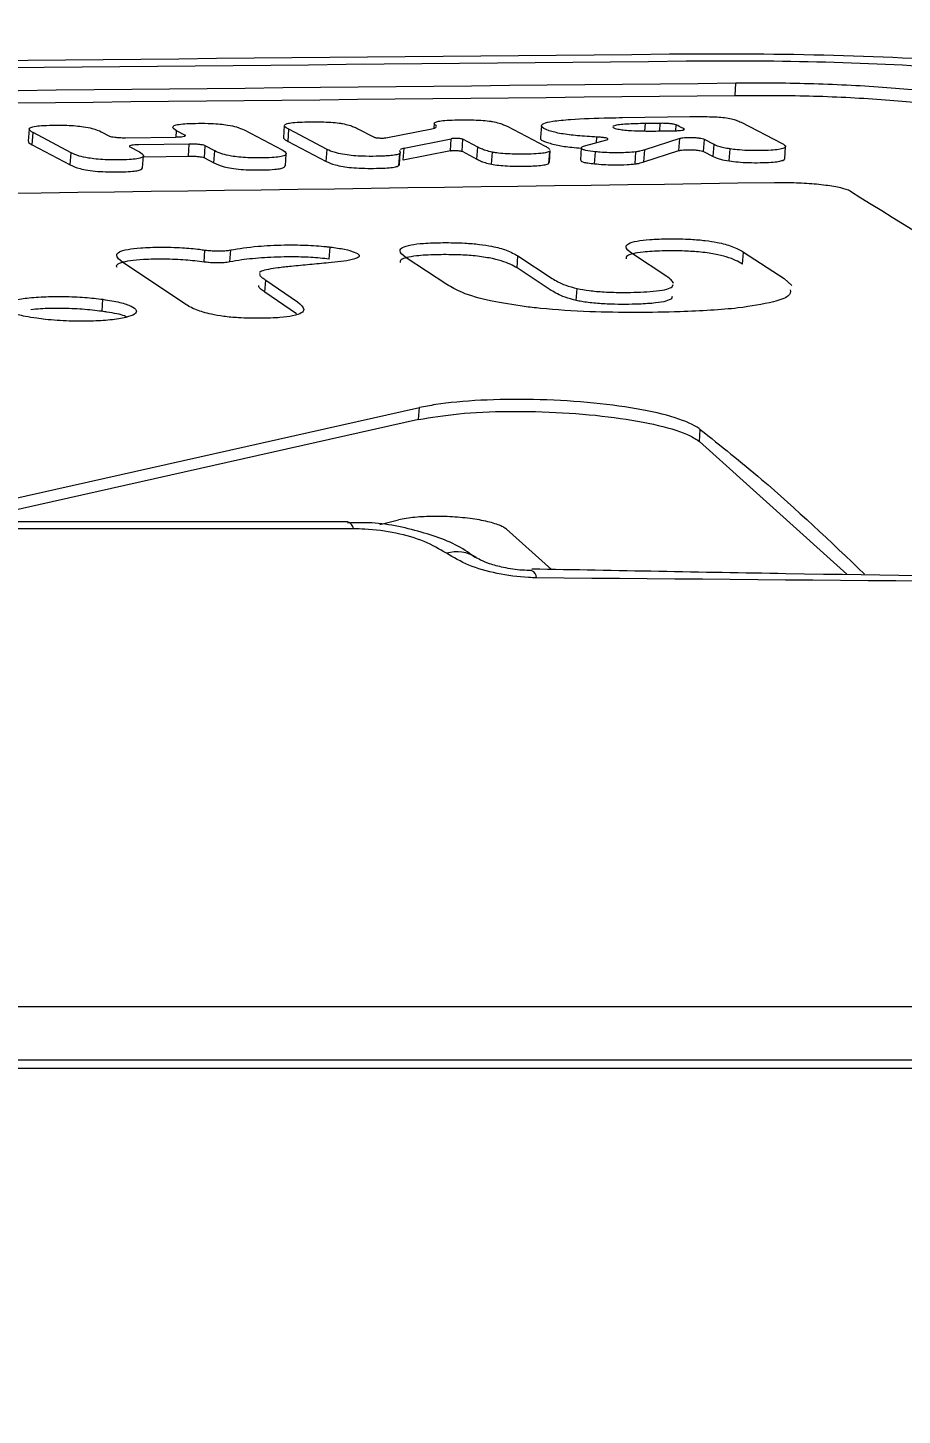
# Model space of a CAD drawing. Header units: millimetres. Extents: x -8327 to 9087, y -6583 to 5996.
# Drawn here: x 6019.63 to 6033.76, y 585.55 to 607.98 of the extents above; entities that cross this region are included whole.
import ezdxf

# ---------------------------------------------------------------- set-up
doc = ezdxf.new("R2010")
doc.units = ezdxf.units.MM
doc.layers.add('DIKOM_ОБЪЕКТ', color=7, linetype='Continuous')
doc.layers.add('DIKOM_РАЗМЕР_ОБЪЕКТА', color=7, linetype='Continuous')
doc.styles.add('style1', font='arial.ttf', dxfattribs={"width": 0.8})
doc.dimstyles.new('1-50', dxfattribs={"dimtxt": 300, "dimasz": 200, "dimexe": 100, "dimexo": 0, "dimgap": 100, "dimtad": 1, "dimtxsty": 'style1', "dimcen": 200, "dimclrd": 7, "dimclre": 7, "dimclrt": 7, "dimadec": 1, "dimazin": 2, "dimtfac": 1, "dimtmove": 0, "dimatfit": 2, "dimfxl": 0, "dimlwd": 25, "dimlwe": 18, "dimarcsym": 0})

# ---------------------------------------------------------------- blocks, each defined once
blk = doc.blocks.new('*D9')
at = {"layer": 'Defpoints', "color": 0, "transparency": 16777216}
for p in [(7087.366, 843.902), (-4957.594, 227.929), (7087.366, -4838.641)]:
    blk.add_point(p, dxfattribs=at)
at = {"layer": 'DIKOM_РАЗМЕР_ОБЪЕКТА', "color": 7, "lineweight": 18, "transparency": 16777216}
for p, q in [((7087.366, 843.902), (7087.366, -4938.641)), ((-4957.594, 227.929), (-4957.594, -4938.641))]:
    blk.add_line(p, q, dxfattribs=at)
at = {"layer": 'DIKOM_РАЗМЕР_ОБЪЕКТА', "color": 7, "lineweight": 25, "transparency": 16777216}
blk.add_line((-4757.594, -4838.641), (6887.366, -4838.641), dxfattribs=at)
at = {"layer": 'DIKOM_РАЗМЕР_ОБЪЕКТА', "color": 7, "transparency": 16777216}
for points in [[(-4757.594, -4805.308), (-4757.594, -4871.975), (-4957.594, -4838.641)], [(6887.366, -4805.308), (6887.366, -4871.975), (7087.366, -4838.641)]]:
    blk.add_solid(points, dxfattribs=at)
at = {"layer": 'DIKOM_РАЗМЕР_ОБЪЕКТА', "color": 7, "transparency": 16777216, "insert": (4098.945, -4585.469), "char_height": 300, "attachment_point": 5, "style": 'style1'}
blk.add_mtext('12040', dxfattribs=at)

msp = doc.modelspace()

# ---------------------------------------------------------------- linework, layer by layer
at = {"layer": 'DIKOM_ОБЪЕКТ', "color": 7, "linetype": 'Continuous', "lineweight": 15}
for p, q in [((6031.061, 606.888), (6031.074, 607.084)), ((6019.654, 606.344), (6019.64, 606.149)), ((6023.777, 606.403), (6023.763, 606.209)), ((6024.953, 606.355), (6025.229, 606.212)), ((6025.42, 606.203), (6026.162, 606.35)), ((6026.201, 606.436), (6026.195, 606.36)), ((6026.236, 606.394), (6026.23, 606.399)), ((6027.377, 606.388), (6027.994, 606.066)), ((6027.931, 606.399), (6027.916, 606.205)), ((6029.242, 606.53), (6030.331, 606.545)), ((6029.605, 606.312), (6029.614, 606.433)), ((6029.853, 606.436), (6029.614, 606.433)), ((6029.845, 606.315), (6029.853, 606.436)), ((6030.105, 606.317), (6030.112, 606.411)), ((6030.234, 606.333), (6030.235, 606.348)), ((6031.158, 606.455), (6031.824, 606.11)), ((6019.703, 606.091), (6019.717, 606.286)), ((6020.333, 605.959), (6019.717, 606.286)), ((6020.819, 606.3), (6020.952, 606.231)), ((6021.211, 606.204), (6022.024, 606.215)), ((6022.03, 606.215), (6022.037, 606.316)), ((6022.171, 606.247), (6022.037, 606.316)), ((6022.169, 606.231), (6022.171, 606.247)), ((6023.126, 606.33), (6023.743, 606.006)), ((6023.837, 606.145), (6023.851, 606.34)), ((6023.837, 606.145), (6024.453, 605.821)), ((6024.467, 606.016), (6023.851, 606.34)), ((6025.713, 606.034), (6026.476, 606.188)), ((6026.462, 605.993), (6026.476, 606.188)), ((6026.649, 605.984), (6026.663, 606.179)), ((6026.904, 606.051), (6026.663, 606.179)), ((6028.651, 606.079), (6028.99, 606.17)), ((6028.823, 606.125), (6028.829, 606.215)), ((6030.166, 606.189), (6029.602, 606.007)), ((6029.848, 606.313), (6030.088, 606.316)), ((6030.153, 605.995), (6030.166, 606.189)), ((6030.55, 605.982), (6030.565, 606.177)), ((6030.722, 606.094), (6030.565, 606.177)), ((6019.703, 606.091), (6020.319, 605.765)), ((6020.319, 605.765), (6020.333, 605.959)), ((6021.28, 606.058), (6021.435, 605.975)), ((6022.24, 606.101), (6021.427, 606.09)), ((6021.486, 605.717), (6021.5, 605.912)), ((6021.499, 605.897), (6022.226, 605.907)), ((6022.226, 605.907), (6022.24, 606.101)), ((6022.485, 605.88), (6022.498, 606.074)), ((6022.653, 605.991), (6022.498, 606.074)), ((6022.64, 605.797), (6022.653, 605.991)), ((6023.794, 605.749), (6023.808, 605.944)), ((6024.453, 605.821), (6024.467, 606.016)), ((6025.629, 605.753), (6025.644, 605.948)), ((6025.637, 605.767), (6025.651, 605.962)), ((6025.642, 605.997), (6025.639, 605.986)), ((6025.651, 605.962), (6025.644, 605.948)), ((6025.713, 606.034), (6025.647, 606.012)), ((6025.699, 605.839), (6025.713, 606.034)), ((6026.462, 605.993), (6025.699, 605.839)), ((6026.649, 605.984), (6026.89, 605.856)), ((6026.89, 605.856), (6026.904, 606.051)), ((6027.126, 605.775), (6027.14, 605.969)), ((6028.051, 605.788), (6028.066, 605.983)), ((6028.06, 605.802), (6028.074, 605.996)), ((6028.067, 605.997), (6028.066, 605.983)), ((6028.576, 606.038), (6028.562, 605.844)), ((6028.79, 605.782), (6028.804, 605.977)), ((6029.445, 605.78), (6029.459, 605.974)), ((6029.589, 605.812), (6029.602, 606.007)), ((6029.589, 605.812), (6030.153, 605.995)), ((6030.55, 605.982), (6030.708, 605.899)), ((6030.708, 605.899), (6030.722, 606.094)), ((6030.968, 605.828), (6030.982, 606.023)), ((6031.863, 605.865), (6031.877, 606.06)), ((6022.485, 605.88), (6022.64, 605.797)), ((6028.051, 605.788), (6028.053, 605.802)), ((6022.481, 604.194), (6022.495, 604.388)), ((6022.897, 604.195), (6022.911, 604.389)), ((6024.503, 604.243), (6024.517, 604.437)), ((6029.956, 603.962), (6029.402, 604.325)), ((6031.182, 604.162), (6031.196, 604.356)), ((6031.196, 604.356), (6031.852, 603.927)), ((6022.162, 603.521), (6021.17, 604.188)), ((6026.404, 603.829), (6025.748, 604.262)), ((6027.538, 604.099), (6027.552, 604.293)), ((6027.552, 604.293), (6028.106, 603.929)), ((6023.464, 603.705), (6023.478, 603.899)), ((6023.478, 603.899), (6023.99, 603.551)), ((6028.092, 603.735), (6027.538, 604.099)), ((6031.852, 603.927), (6031.976, 603.812)), ((6023.976, 603.357), (6023.464, 603.705)), ((6028.495, 603.573), (6028.509, 603.766)), ((6030.046, 603.794), (6030.061, 603.832)), ((6020.832, 603.397), (6020.846, 603.591)), ((6030.046, 603.639), (6030.032, 603.6)), ((6025.946, 601.647), (6019.33, 600.163)), ((6019.344, 600.356), (6025.96, 601.841)), ((6025.946, 601.647), (6025.96, 601.841)), ((6030.485, 601.294), (6030.498, 601.487)), ((6032.868, 599.15), (6030.485, 601.294)), ((6024.794, 599.994), (5959.603, 599.994)), ((6024.893, 599.88), (5959.752, 599.88)), ((6024.8, 599.994), (6024.794, 599.994)), ((6025.318, 599.952), (6025.621, 600.025)), ((6027.366, 599.875), (6028.097, 599.224)), ((6027.776, 599.204), (6027.771, 599.205)), ((5852.742, 592.159), (6131.05, 592.159)), ((6131.049, 591.292), (5853.378, 591.292)), ((6131.049, 591.157), (5853.636, 591.157))]:
    msp.add_line(p, q, dxfattribs=at)
for centre, radius, start, end in [((6024.749, 599.858), 0.146, 8.7577, 69.3465), ((6026.568, 598.955), 0.556, 55.7821, 107.7), ((6027.72, 599.081), 0.135, 2.9871, 65.6341)]:
    msp.add_arc(centre, radius, start, end, dxfattribs=at)
for points, knots in [([(6030.002, 607.552), (6003.971, 607.303), (5951.906, 606.806), (5899.913, 607.312), (5873.914, 607.565)], [0, 0, 0, 0, 0.4999606, 1, 1, 1, 1]), ([(6039.369, 606.736), (6039.334, 606.752), (6039.058, 606.879), (6038.164, 607.101), (6036.231, 607.347), (6033.815, 607.506), (6031.639, 607.563), (6030.402, 607.555), (6030.002, 607.552)], [0, 0, 0, 0, 0.031762, 0.248394, 0.465841, 0.682601, 0.897206, 1, 1, 1, 1]), ([(6030.27, 607.439), (6004.239, 607.184), (5952.173, 606.675), (5900.181, 607.193), (5874.183, 607.452)], [0, 0, 0, 0, 0.499958, 1, 1, 1, 1]), ([(6038.405, 606.721), (6038.396, 606.726), (6038.186, 606.826), (6037.5, 607.015), (6035.874, 607.237), (6033.809, 607.387), (6031.847, 607.448), (6030.694, 607.441), (6030.27, 607.439)], [0, 0, 0, 0, 0.0095137, 0.2260616, 0.4435235, 0.6603397, 0.8752241, 1, 1, 1, 1]), ([(6031.074, 607.084), (6005.043, 606.812), (5952.974, 606.267), (5900.985, 606.821), (5874.987, 607.097)], [0, 0, 0, 0, 0.499953, 1, 1, 1, 1]), ([(6035.511, 606.678), (6035.47, 606.695), (6035.307, 606.765), (6034.791, 606.88), (6033.825, 606.996), (6032.654, 607.07), (6031.7, 607.09), (6031.191, 607.085), (6031.074, 607.084)], [0, 0, 0, 0, 0.07213, 0.28912, 0.506408, 0.722568, 0.936698, 1, 1, 1, 1]), ([(5874.973, 606.902), (5900.966, 606.626), (5952.956, 606.073), (6005.024, 606.617), (6031.061, 606.888)], [0, 0, 0, 0, 0.499954, 1, 1, 1, 1]), ([(6031.061, 606.888), (6031.459, 606.889), (6032.256, 606.89), (6033.455, 606.829), (6034.482, 606.728), (6035.18, 606.605), (6035.405, 606.518), (6035.497, 606.483)], [0, 0, 0, 0, 0.212219, 0.424504, 0.637905, 0.853392, 1, 1, 1, 1]), ([(6019.717, 606.286), (6019.685, 606.306), (6019.638, 606.334), (6019.669, 606.37), (6019.749, 606.391), (6019.897, 606.404), (6020.074, 606.408), (6020.254, 606.407), (6020.411, 606.397), (6020.557, 606.38), (6020.714, 606.348), (6020.778, 606.319), (6020.819, 606.3)], [0, 0, 0, 0, 0.184312, 0.268002, 0.352597, 0.425331, 0.516667, 0.594601, 0.659245, 0.723627, 0.825073, 1, 1, 1, 1]), ([(6022.037, 606.316), (6022.005, 606.336), (6021.958, 606.364), (6021.988, 606.4), (6022.065, 606.42), (6022.208, 606.433), (6022.389, 606.438), (6022.58, 606.436), (6022.743, 606.425), (6022.89, 606.405), (6023.031, 606.374), (6023.091, 606.346), (6023.126, 606.33)], [0, 0, 0, 0, 0.189437, 0.270881, 0.353175, 0.425052, 0.512144, 0.603906, 0.669476, 0.734747, 0.84589, 1, 1, 1, 1]), ([(6023.851, 606.34), (6023.835, 606.349), (6023.804, 606.366), (6023.775, 606.387), (6023.781, 606.399), (6023.783, 606.403)], [0, 0, 0, 0, 0.412504, 0.828153, 1, 1, 1, 1]), ([(6023.788, 606.419), (6023.803, 606.425), (6023.832, 606.438), (6023.947, 606.452), (6024.133, 606.461), (6024.338, 606.462), (6024.531, 606.454), (6024.646, 606.444), (6024.699, 606.435), (6024.717, 606.432)], [0, 0, 0, 0, 0.134914, 0.270353, 0.434467, 0.671736, 0.80185, 0.932673, 1, 1, 1, 1]), ([(6024.717, 606.432), (6024.755, 606.424), (6024.829, 606.408), (6024.898, 606.381), (6024.934, 606.364), (6024.953, 606.355)], [0, 0, 0, 0, 0.341146, 0.669208, 1, 1, 1, 1]), ([(6026.162, 606.35), (6026.19, 606.356), (6026.235, 606.367), (6026.233, 606.38), (6026.233, 606.385)], [0, 0, 0, 0, 0.620878, 1, 1, 1, 1]), ([(6026.23, 606.399), (6026.223, 606.405), (6026.209, 606.416), (6026.196, 606.434), (6026.206, 606.445), (6026.212, 606.451)], [0, 0, 0, 0, 0.309524, 0.651446, 1, 1, 1, 1]), ([(6026.212, 606.451), (6026.227, 606.458), (6026.257, 606.47), (6026.372, 606.485), (6026.557, 606.494), (6026.762, 606.495), (6026.955, 606.487), (6027.07, 606.476), (6027.123, 606.468), (6027.141, 606.465)], [0, 0, 0, 0, 0.135069, 0.270524, 0.434302, 0.671993, 0.802112, 0.932968, 1, 1, 1, 1]), ([(6027.141, 606.465), (6027.179, 606.457), (6027.253, 606.441), (6027.322, 606.414), (6027.359, 606.397), (6027.377, 606.388)], [0, 0, 0, 0, 0.341221, 0.669197, 1, 1, 1, 1]), ([(6028.829, 606.215), (6028.722, 606.221), (6028.507, 606.233), (6028.23, 606.269), (6028.016, 606.323), (6027.91, 606.381), (6027.949, 606.435), (6028.112, 606.474), (6028.468, 606.509), (6028.877, 606.524), (6029.17, 606.528), (6029.242, 606.53)], [0, 0, 0, 0, 0.092072, 0.18462, 0.289167, 0.444432, 0.536818, 0.629578, 0.742198, 0.936048, 1, 1, 1, 1]), ([(6029.614, 606.433), (6029.508, 606.431), (6029.356, 606.428), (6029.187, 606.415), (6029.104, 606.4), (6029.078, 606.381), (6029.105, 606.36), (6029.172, 606.341), (6029.276, 606.326), (6029.412, 606.316), (6029.61, 606.311), (6029.761, 606.312), (6029.848, 606.313)], [0, 0, 0, 0, 0.1848132, 0.2678113, 0.351691, 0.4238875, 0.512721, 0.6061602, 0.6723828, 0.7383137, 0.8493712, 1, 1, 1, 1]), ([(6030.112, 606.411), (6030.11, 606.412), (6030.101, 606.416), (6030.071, 606.423), (6030.015, 606.43), (6029.947, 606.435), (6029.891, 606.437), (6029.86, 606.436), (6029.853, 606.436)], [0, 0, 0, 0, 0.068383, 0.284874, 0.50189, 0.718485, 0.932109, 1, 1, 1, 1]), ([(6030.088, 606.316), (6030.11, 606.317), (6030.154, 606.318), (6030.205, 606.324), (6030.237, 606.332), (6030.246, 606.34), (6030.238, 606.346), (6030.235, 606.348)], [0, 0, 0, 0, 0.212052, 0.424279, 0.637411, 0.851813, 1, 1, 1, 1]), ([(6030.235, 606.348), (6030.224, 606.354), (6030.183, 606.375), (6030.142, 606.395), (6030.112, 606.411)], [0, 0, 0, 0, 0.2679788, 1, 1, 1, 1]), ([(6030.331, 606.545), (6030.437, 606.546), (6030.583, 606.547), (6030.778, 606.54), (6030.853, 606.533), (6030.892, 606.529)], [0, 0, 0, 0, 0.556421, 0.769793, 1, 1, 1, 1]), ([(6030.892, 606.529), (6030.932, 606.522), (6031.012, 606.51), (6031.094, 606.484), (6031.134, 606.466), (6031.158, 606.455)], [0, 0, 0, 0, 0.293566, 0.581978, 1, 1, 1, 1]), ([(6019.647, 606.149), (6019.644, 606.146), (6019.628, 606.127), (6019.669, 606.108), (6019.703, 606.091)], [0, 0, 0, 0, 0.146078, 1, 1, 1, 1]), ([(6020.952, 606.231), (6020.953, 606.231), (6020.959, 606.227), (6020.983, 606.22), (6021.035, 606.212), (6021.101, 606.206), (6021.162, 606.204), (6021.198, 606.204), (6021.211, 606.204)], [0, 0, 0, 0, 0.018048, 0.2348091, 0.4519165, 0.6693253, 0.8840583, 1, 1, 1, 1]), ([(6022.024, 606.215), (6022.046, 606.216), (6022.09, 606.217), (6022.141, 606.223), (6022.173, 606.231), (6022.182, 606.239), (6022.174, 606.245), (6022.171, 606.247)], [0, 0, 0, 0, 0.212133, 0.424373, 0.637697, 0.852159, 1, 1, 1, 1]), ([(6023.768, 606.208), (6023.767, 606.205), (6023.76, 606.193), (6023.79, 606.172), (6023.821, 606.154), (6023.837, 606.145)], [0, 0, 0, 0, 0.16149, 0.578203, 1, 1, 1, 1]), ([(6025.229, 606.212), (6025.23, 606.211), (6025.235, 606.209), (6025.249, 606.206), (6025.276, 606.202), (6025.31, 606.199), (6025.346, 606.198), (6025.38, 606.199), (6025.405, 606.201), (6025.416, 606.202), (6025.42, 606.203)], [0, 0, 0, 0, 0.037996, 0.185547, 0.331404, 0.47854, 0.623663, 0.769643, 0.912592, 1, 1, 1, 1]), ([(6026.663, 606.179), (6026.662, 606.179), (6026.658, 606.181), (6026.644, 606.185), (6026.616, 606.189), (6026.582, 606.191), (6026.546, 606.192), (6026.512, 606.192), (6026.489, 606.19), (6026.479, 606.188), (6026.476, 606.188)], [0, 0, 0, 0, 0.041999, 0.193277, 0.345718, 0.49666, 0.645873, 0.794391, 0.941888, 1, 1, 1, 1]), ([(6027.922, 606.204), (6027.92, 606.202), (6027.896, 606.18), (6027.994, 606.136), (6028.163, 606.085), (6028.376, 606.051), (6028.524, 606.04), (6028.576, 606.036)], [0, 0, 0, 0, 0.03197, 0.372079, 0.659693, 0.880541, 1, 1, 1, 1]), ([(6029.009, 606.185), (6029.004, 606.189), (6028.993, 606.195), (6028.949, 606.205), (6028.893, 606.211), (6028.849, 606.214), (6028.829, 606.215)], [0, 0, 0, 0, 0.258377, 0.518409, 0.777871, 1, 1, 1, 1]), ([(6028.99, 606.17), (6028.996, 606.172), (6029.008, 606.175), (6029.007, 606.18), (6029.007, 606.182)], [0, 0, 0, 0, 0.521857, 1, 1, 1, 1]), ([(6030.565, 606.177), (6030.56, 606.179), (6030.547, 606.184), (6030.509, 606.192), (6030.449, 606.199), (6030.379, 606.203), (6030.307, 606.204), (6030.242, 606.201), (6030.193, 606.196), (6030.175, 606.192), (6030.166, 606.189)], [0, 0, 0, 0, 0.0819464, 0.2188674, 0.3556464, 0.492381, 0.6270208, 0.7611632, 0.8955939, 1, 1, 1, 1]), ([(6021.435, 605.975), (6021.468, 605.953), (6021.516, 605.923), (6021.485, 605.884), (6021.408, 605.862), (6021.267, 605.848), (6021.087, 605.844), (6020.899, 605.846), (6020.731, 605.858), (6020.58, 605.878), (6020.432, 605.912), (6020.37, 605.942), (6020.333, 605.959)], [0, 0, 0, 0, 0.192647, 0.272699, 0.353567, 0.42464, 0.509622, 0.599035, 0.665864, 0.732708, 0.840132, 1, 1, 1, 1]), ([(6021.427, 606.09), (6021.405, 606.09), (6021.361, 606.088), (6021.309, 606.083), (6021.278, 606.075), (6021.269, 606.066), (6021.277, 606.06), (6021.28, 606.058)], [0, 0, 0, 0, 0.212082, 0.425314, 0.637978, 0.852478, 1, 1, 1, 1]), ([(6022.226, 605.907), (6022.232, 605.907), (6022.261, 605.907), (6022.316, 605.906), (6022.384, 605.901), (6022.44, 605.893), (6022.472, 605.886), (6022.482, 605.881), (6022.485, 605.88)], [0, 0, 0, 0, 0.060623, 0.272849, 0.4853, 0.700081, 0.915514, 1, 1, 1, 1]), ([(6022.498, 606.074), (6022.496, 606.075), (6022.487, 606.08), (6022.458, 606.087), (6022.401, 606.095), (6022.333, 606.1), (6022.277, 606.102), (6022.247, 606.101), (6022.24, 606.101)], [0, 0, 0, 0, 0.068897, 0.285255, 0.502494, 0.717989, 0.933384, 1, 1, 1, 1]), ([(6023.743, 606.006), (6023.776, 605.985), (6023.823, 605.955), (6023.793, 605.917), (6023.716, 605.894), (6023.573, 605.88), (6023.392, 605.875), (6023.203, 605.878), (6023.04, 605.89), (6022.893, 605.91), (6022.751, 605.945), (6022.689, 605.974), (6022.653, 605.991)], [0, 0, 0, 0, 0.1909358, 0.2720989, 0.3541302, 0.4258038, 0.5120879, 0.602457, 0.6676397, 0.732479, 0.8436129, 1, 1, 1, 1]), ([(6025.644, 605.948), (6025.63, 605.941), (6025.603, 605.928), (6025.516, 605.915), (6025.418, 605.908), (6025.284, 605.903), (6025.115, 605.901), (6024.93, 605.909), (6024.773, 605.926), (6024.608, 605.957), (6024.52, 605.989), (6024.476, 606.011), (6024.467, 606.016)], [0, 0, 0, 0, 0.087275, 0.174907, 0.225847, 0.292309, 0.426359, 0.517514, 0.608889, 0.728936, 0.945468, 1, 1, 1, 1]), ([(6025.639, 605.986), (6025.642, 605.982), (6025.649, 605.975), (6025.651, 605.967), (6025.651, 605.963)], [0, 0, 0, 0, 0.499907, 1, 1, 1, 1]), ([(6026.462, 605.993), (6026.468, 605.994), (6026.481, 605.996), (6026.51, 605.997), (6026.545, 605.997), (6026.581, 605.996), (6026.612, 605.993), (6026.637, 605.989), (6026.645, 605.986), (6026.649, 605.984)], [0, 0, 0, 0, 0.115078, 0.263957, 0.411538, 0.560204, 0.708197, 0.858383, 1, 1, 1, 1]), ([(6027.14, 605.969), (6027.102, 605.978), (6027.028, 605.996), (6026.959, 606.023), (6026.923, 606.042), (6026.904, 606.051)], [0, 0, 0, 0, 0.3417196, 0.6694004, 1, 1, 1, 1]), ([(6028.066, 605.983), (6028.052, 605.976), (6028.026, 605.963), (6027.92, 605.948), (6027.741, 605.938), (6027.539, 605.936), (6027.343, 605.944), (6027.22, 605.956), (6027.162, 605.966), (6027.14, 605.969)], [0, 0, 0, 0, 0.129436, 0.259207, 0.413914, 0.65234, 0.784325, 0.917042, 1, 1, 1, 1]), ([(6027.994, 606.066), (6028.011, 606.057), (6028.044, 606.039), (6028.061, 606.02), (6028.069, 606.011)], [0, 0, 0, 0, 0.508324, 1, 1, 1, 1]), ([(6028.804, 605.977), (6028.746, 605.983), (6028.66, 605.993), (6028.581, 606.017), (6028.568, 606.041), (6028.598, 606.063), (6028.638, 606.075), (6028.651, 606.079)], [0, 0, 0, 0, 0.254918, 0.377279, 0.621902, 0.875478, 1, 1, 1, 1]), ([(6029.459, 605.974), (6029.414, 605.971), (6029.3, 605.961), (6029.102, 605.959), (6028.92, 605.965), (6028.839, 605.973), (6028.804, 605.977)], [0, 0, 0, 0, 0.239127, 0.612241, 0.832406, 1, 1, 1, 1]), ([(6029.602, 606.007), (6029.589, 606.003), (6029.564, 605.995), (6029.521, 605.984), (6029.48, 605.978), (6029.459, 605.974)], [0, 0, 0, 0, 0.337099, 0.66526, 1, 1, 1, 1]), ([(6030.153, 605.995), (6030.154, 605.995), (6030.161, 605.997), (6030.182, 606.002), (6030.227, 606.007), (6030.292, 606.009), (6030.363, 606.009), (6030.433, 606.005), (6030.492, 605.998), (6030.532, 605.99), (6030.545, 605.985), (6030.55, 605.982)], [0, 0, 0, 0, 0.01606, 0.1026, 0.236907, 0.371347, 0.505206, 0.639832, 0.774429, 0.910678, 1, 1, 1, 1]), ([(6030.708, 605.899), (6030.724, 605.892), (6030.754, 605.877), (6030.831, 605.852), (6030.917, 605.837), (6030.968, 605.828)], [0, 0, 0, 0, 0.291323, 0.582973, 1, 1, 1, 1]), ([(6030.982, 606.023), (6030.945, 606.029), (6030.874, 606.041), (6030.784, 606.065), (6030.745, 606.083), (6030.722, 606.094)], [0, 0, 0, 0, 0.292872, 0.573607, 1, 1, 1, 1]), ([(6031.824, 606.11), (6031.852, 606.093), (6031.893, 606.067), (6031.859, 606.033), (6031.777, 606.013), (6031.631, 605.999), (6031.455, 605.994), (6031.263, 605.996), (6031.1, 606.007), (6031.018, 606.018), (6030.982, 606.023)], [0, 0, 0, 0, 0.231484, 0.343761, 0.457223, 0.554756, 0.692844, 0.802611, 0.913071, 1, 1, 1, 1]), ([(6020.319, 605.765), (6020.363, 605.744), (6020.426, 605.714), (6020.593, 605.679), (6020.75, 605.659), (6020.943, 605.65), (6021.127, 605.65), (6021.291, 605.657), (6021.402, 605.67), (6021.474, 605.691), (6021.48, 605.708), (6021.483, 605.717)], [0, 0, 0, 0, 0.229182, 0.332168, 0.436033, 0.525692, 0.637924, 0.731889, 0.810518, 0.88908, 1, 1, 1, 1]), ([(6022.64, 605.797), (6022.685, 605.775), (6022.749, 605.745), (6022.916, 605.71), (6023.068, 605.691), (6023.254, 605.682), (6023.444, 605.682), (6023.615, 605.69), (6023.725, 605.706), (6023.785, 605.726), (6023.786, 605.741), (6023.786, 605.749)], [0, 0, 0, 0, 0.237687, 0.337687, 0.438682, 0.527227, 0.633971, 0.745668, 0.825604, 0.90528, 1, 1, 1, 1]), ([(6024.453, 605.821), (6024.494, 605.802), (6024.557, 605.773), (6024.711, 605.739), (6024.858, 605.72), (6025.035, 605.709), (6025.224, 605.707), (6025.397, 605.712), (6025.533, 605.724), (6025.604, 605.738), (6025.622, 605.749), (6025.629, 605.753)], [0, 0, 0, 0, 0.233427, 0.350528, 0.447854, 0.545547, 0.656993, 0.772262, 0.859675, 0.947408, 1, 1, 1, 1]), ([(6025.629, 605.753), (6025.633, 605.757), (6025.638, 605.761), (6025.637, 605.766), (6025.637, 605.767)], [0, 0, 0, 0, 0.81555, 1, 1, 1, 1]), ([(6026.89, 605.856), (6026.909, 605.847), (6026.946, 605.828), (6027.015, 605.801), (6027.089, 605.784), (6027.126, 605.775)], [0, 0, 0, 0, 0.337791, 0.664994, 1, 1, 1, 1]), ([(6027.126, 605.775), (6027.162, 605.769), (6027.235, 605.757), (6027.392, 605.746), (6027.597, 605.741), (6027.795, 605.746), (6027.952, 605.758), (6028.025, 605.773), (6028.044, 605.784), (6028.051, 605.788)], [0, 0, 0, 0, 0.130396, 0.2610688, 0.4166536, 0.6551409, 0.7863625, 0.9180288, 1, 1, 1, 1]), ([(6028.568, 605.843), (6028.567, 605.837), (6028.567, 605.826), (6028.603, 605.809), (6028.684, 605.794), (6028.753, 605.786), (6028.79, 605.782)], [0, 0, 0, 0, 0.2612695, 0.4916493, 0.723258, 1, 1, 1, 1]), ([(6028.79, 605.782), (6028.837, 605.778), (6028.93, 605.769), (6029.117, 605.765), (6029.299, 605.767), (6029.404, 605.776), (6029.445, 605.78)], [0, 0, 0, 0, 0.2187179, 0.4369284, 0.7791797, 1, 1, 1, 1]), ([(6029.445, 605.78), (6029.466, 605.783), (6029.507, 605.789), (6029.551, 605.801), (6029.576, 605.809), (6029.589, 605.812)], [0, 0, 0, 0, 0.340345, 0.669357, 1, 1, 1, 1]), ([(6030.968, 605.828), (6031.013, 605.822), (6031.104, 605.81), (6031.284, 605.8), (6031.47, 605.8), (6031.639, 605.806), (6031.767, 605.819), (6031.849, 605.839), (6031.858, 605.856), (6031.863, 605.865)], [0, 0, 0, 0, 0.137652, 0.276419, 0.428541, 0.58679, 0.711293, 0.835833, 1, 1, 1, 1]), ([(6031.697, 605.475), (6019.059, 605.296), (5993.785, 604.936), (5955.895, 604.788), (5918.022, 604.947), (5892.793, 605.314), (5880.179, 605.497)], [0, 0, 0, 0, 0.249967, 0.49993, 0.749966, 1, 1, 1, 1]), ([(6032.927, 605.338), (6032.916, 605.344), (6032.872, 605.366), (6032.731, 605.405), (6032.464, 605.445), (6032.141, 605.47), (6031.874, 605.477), (6031.731, 605.476), (6031.697, 605.475)], [0, 0, 0, 0, 0.070072, 0.286182, 0.502606, 0.718331, 0.932854, 1, 1, 1, 1]), ([(6032.927, 605.338), (6034.719, 604.23), (6037.485, 602.521), (6040.205, 600), (6041.163, 599.112)], [0, 0, 0, 0, 0.647953, 1, 1, 1, 1]), ([(6029.402, 604.325), (6029.35, 604.364), (6029.275, 604.421), (6029.325, 604.492), (6029.455, 604.535), (6029.693, 604.562), (6029.996, 604.572), (6030.315, 604.567), (6030.585, 604.543), (6030.823, 604.505), (6031.045, 604.441), (6031.142, 604.387), (6031.196, 604.356)], [0, 0, 0, 0, 0.183705, 0.266919, 0.35103, 0.423369, 0.513619, 0.608486, 0.67443, 0.740155, 0.852956, 1, 1, 1, 1]), ([(6021.17, 604.188), (6021.118, 604.228), (6021.043, 604.286), (6021.095, 604.358), (6021.227, 604.4), (6021.468, 604.427), (6021.774, 604.437), (6022.112, 604.429), (6022.352, 604.407), (6022.466, 604.392), (6022.495, 604.388)], [0, 0, 0, 0, 0.257404, 0.373186, 0.490211, 0.591181, 0.719114, 0.850088, 0.961605, 1, 1, 1, 1]), ([(6022.495, 604.388), (6022.525, 604.385), (6022.586, 604.377), (6022.692, 604.373), (6022.792, 604.375), (6022.867, 604.381), (6022.899, 604.387), (6022.911, 604.389)], [0, 0, 0, 0, 0.2201895, 0.4408568, 0.661171, 0.880577, 1, 1, 1, 1]), ([(6022.911, 604.389), (6023.047, 604.412), (6023.285, 604.451), (6023.733, 604.472), (6024.12, 604.47), (6024.374, 604.453), (6024.497, 604.439), (6024.517, 604.437)], [0, 0, 0, 0, 0.33668, 0.59038, 0.776188, 0.963255, 1, 1, 1, 1]), ([(6024.517, 604.437), (6024.599, 604.425), (6024.764, 604.403), (6024.919, 604.355), (6024.999, 604.308), (6024.978, 604.265), (6024.874, 604.229), (6024.756, 604.21), (6024.692, 604.2)], [0, 0, 0, 0, 0.178595, 0.357335, 0.537183, 0.680919, 0.824278, 1, 1, 1, 1]), ([(6025.748, 604.262), (6025.697, 604.302), (6025.622, 604.359), (6025.672, 604.431), (6025.801, 604.473), (6026.039, 604.5), (6026.343, 604.51), (6026.662, 604.505), (6026.936, 604.482), (6027.176, 604.443), (6027.401, 604.379), (6027.497, 604.324), (6027.552, 604.293)], [0, 0, 0, 0, 0.184348, 0.267246, 0.35103, 0.423228, 0.513259, 0.608058, 0.674655, 0.741045, 0.852121, 1, 1, 1, 1]), ([(6031.182, 604.162), (6031.111, 604.202), (6031.009, 604.258), (6030.742, 604.324), (6030.492, 604.359), (6030.187, 604.376), (6029.873, 604.375), (6029.588, 604.361), (6029.403, 604.33), (6029.301, 604.292), (6029.3, 604.262), (6029.3, 604.246)], [0, 0, 0, 0, 0.229149, 0.329867, 0.431576, 0.519971, 0.628773, 0.743255, 0.824528, 0.905688, 1, 1, 1, 1]), ([(6022.481, 604.194), (6022.383, 604.206), (6022.186, 604.23), (6021.833, 604.243), (6021.524, 604.237), (6021.276, 604.216), (6021.12, 604.18), (6021.051, 604.143), (6021.066, 604.117), (6021.07, 604.11)], [0, 0, 0, 0, 0.166637, 0.334244, 0.513494, 0.645777, 0.77857, 0.939125, 1, 1, 1, 1]), ([(6022.897, 604.195), (6022.882, 604.192), (6022.844, 604.186), (6022.762, 604.18), (6022.661, 604.18), (6022.562, 604.184), (6022.506, 604.191), (6022.481, 604.194)], [0, 0, 0, 0, 0.156616, 0.376354, 0.595718, 0.815547, 1, 1, 1, 1]), ([(6024.503, 604.243), (6024.405, 604.252), (6024.208, 604.272), (6023.835, 604.28), (6023.444, 604.267), (6023.115, 604.235), (6022.959, 604.206), (6022.897, 604.195)], [0, 0, 0, 0, 0.171078, 0.342446, 0.587819, 0.837141, 1, 1, 1, 1]), ([(6023.889, 604.123), (6023.815, 604.116), (6023.683, 604.102), (6023.518, 604.076), (6023.411, 604.052), (6023.386, 604.033), (6023.377, 604.026)], [0, 0, 0, 0, 0.33079, 0.592606, 0.855861, 1, 1, 1, 1]), ([(6024.692, 604.2), (6024.625, 604.194), (6024.458, 604.178), (6024.19, 604.152), (6023.989, 604.133), (6023.889, 604.123)], [0, 0, 0, 0, 0.249858, 0.624982, 1, 1, 1, 1]), ([(6027.538, 604.099), (6027.468, 604.138), (6027.367, 604.195), (6027.101, 604.261), (6026.848, 604.297), (6026.538, 604.314), (6026.218, 604.314), (6025.929, 604.299), (6025.745, 604.267), (6025.647, 604.23), (6025.647, 604.2), (6025.647, 604.184)], [0, 0, 0, 0, 0.224871, 0.326815, 0.429836, 0.518511, 0.62948, 0.74618, 0.827404, 0.908471, 1, 1, 1, 1]), ([(6023.379, 604.011), (6023.378, 604.002), (6023.376, 603.979), (6023.42, 603.941), (6023.458, 603.913), (6023.478, 603.899)], [0, 0, 0, 0, 0.2567801, 0.6272115, 1, 1, 1, 1]), ([(6028.106, 603.929), (6028.136, 603.911), (6028.195, 603.874), (6028.314, 603.818), (6028.443, 603.784), (6028.509, 603.766)], [0, 0, 0, 0, 0.325069, 0.657644, 1, 1, 1, 1]), ([(6030.067, 603.849), (6030.057, 603.868), (6030.037, 603.906), (6029.983, 603.943), (6029.956, 603.962)], [0, 0, 0, 0, 0.496563, 1, 1, 1, 1]), ([(6023.464, 603.705), (6023.444, 603.72), (6023.404, 603.748), (6023.361, 603.786), (6023.364, 603.809), (6023.364, 603.817)], [0, 0, 0, 0, 0.387148, 0.7573, 1, 1, 1, 1]), ([(6027.655, 603.474), (6027.473, 603.501), (6027.053, 603.565), (6026.64, 603.693), (6026.478, 603.786), (6026.404, 603.829)], [0, 0, 0, 0, 0.291664, 0.672857, 1, 1, 1, 1]), ([(6028.495, 603.573), (6028.432, 603.589), (6028.305, 603.623), (6028.184, 603.679), (6028.123, 603.716), (6028.092, 603.735)], [0, 0, 0, 0, 0.328188, 0.661772, 1, 1, 1, 1]), ([(6028.509, 603.766), (6028.571, 603.754), (6028.696, 603.73), (6028.964, 603.707), (6029.307, 603.7), (6029.639, 603.709), (6029.894, 603.737), (6030.005, 603.767), (6030.036, 603.788), (6030.046, 603.794)], [0, 0, 0, 0, 0.132745, 0.265757, 0.429066, 0.668521, 0.801944, 0.935854, 1, 1, 1, 1]), ([(6031.953, 603.746), (6031.957, 603.71), (6031.965, 603.638), (6031.777, 603.578), (6031.682, 603.549)], [0, 0, 0, 0, 0.498125, 1, 1, 1, 1]), ([(6019.371, 603.566), (6019.437, 603.582), (6019.569, 603.612), (6019.877, 603.635), (6020.212, 603.639), (6020.552, 603.626), (6020.75, 603.602), (6020.846, 603.591)], [0, 0, 0, 0, 0.206685, 0.41413, 0.613507, 0.813985, 1, 1, 1, 1]), ([(6020.832, 603.397), (6020.727, 603.409), (6020.518, 603.434), (6020.167, 603.445), (6019.875, 603.442), (6019.732, 603.428), (6019.681, 603.423)], [0, 0, 0, 0, 0.2813353, 0.5630532, 0.8458423, 1, 1, 1, 1]), ([(6020.846, 603.591), (6020.943, 603.575), (6021.138, 603.544), (6021.317, 603.48), (6021.403, 603.414), (6021.374, 603.35), (6021.226, 603.296), (6020.982, 603.254), (6020.653, 603.236), (6020.29, 603.236), (6019.984, 603.257), (6019.823, 603.278), (6019.777, 603.284)], [0, 0, 0, 0, 0.104994, 0.210121, 0.317716, 0.41931, 0.520793, 0.631251, 0.733637, 0.83908, 0.953463, 1, 1, 1, 1]), ([(6023.99, 603.551), (6024.041, 603.509), (6024.116, 603.447), (6024.067, 603.369), (6023.936, 603.322), (6023.697, 603.292), (6023.39, 603.282), (6023.069, 603.287), (6022.791, 603.313), (6022.547, 603.356), (6022.316, 603.427), (6022.219, 603.487), (6022.162, 603.521)], [0, 0, 0, 0, 0.183376, 0.266176, 0.34988, 0.421863, 0.51149, 0.605975, 0.673036, 0.739855, 0.849985, 1, 1, 1, 1]), ([(6031.682, 603.549), (6031.504, 603.513), (6031.107, 603.433), (6030.049, 603.378), (6028.94, 603.371), (6028.071, 603.424), (6027.741, 603.464), (6027.655, 603.474)], [0, 0, 0, 0, 0.190545, 0.42556, 0.754771, 0.935898, 1, 1, 1, 1]), ([(6030.032, 603.6), (6030.008, 603.587), (6029.959, 603.559), (6029.771, 603.528), (6029.467, 603.509), (6029.126, 603.506), (6028.802, 603.524), (6028.612, 603.548), (6028.523, 603.567), (6028.495, 603.573)], [0, 0, 0, 0, 0.132425, 0.265273, 0.427831, 0.667904, 0.801577, 0.936001, 1, 1, 1, 1]), ([(6019.777, 603.284), (6019.713, 603.294), (6019.555, 603.318), (6019.372, 603.366), (6019.305, 603.403), (6019.274, 603.42)], [0, 0, 0, 0, 0.26772, 0.669273, 1, 1, 1, 1]), ([(6021.231, 603.305), (6021.219, 603.311), (6021.158, 603.342), (6020.999, 603.373), (6020.858, 603.393), (6020.832, 603.397)], [0, 0, 0, 0, 0.168846, 0.845588, 1, 1, 1, 1]), ([(6030.498, 601.487), (6030.492, 601.492), (6030.408, 601.558), (6030.13, 601.681), (6029.494, 601.829), (6028.685, 601.933), (6027.798, 601.981), (6026.936, 601.968), (6026.322, 601.911), (6026.045, 601.857), (6025.96, 601.841)], [0, 0, 0, 0, 0.012303, 0.165647, 0.319194, 0.472788, 0.626217, 0.77936, 0.93226, 1, 1, 1, 1]), ([(6025.946, 601.647), (6026.151, 601.682), (6026.561, 601.752), (6027.395, 601.788), (6028.278, 601.768), (6029.133, 601.688), (6029.853, 601.559), (6030.296, 601.418), (6030.436, 601.326), (6030.485, 601.294)], [0, 0, 0, 0, 0.152803, 0.305635, 0.45845, 0.611523, 0.764783, 0.918334, 1, 1, 1, 1]), ([(6030.498, 601.487), (6030.829, 601.224), (6031.719, 600.516), (6032.601, 599.676), (6033.155, 599.148)], [0, 0, 0, 0, 0.371541, 1, 1, 1, 1]), ([(6027.366, 599.875), (6027.349, 599.887), (6027.299, 599.924), (6027.138, 599.983), (6026.864, 600.039), (6026.537, 600.075), (6026.197, 600.085), (6025.867, 600.071), (6025.705, 600.041), (6025.621, 600.025)], [0, 0, 0, 0, 0.072714, 0.226041, 0.379535, 0.532883, 0.686223, 0.839448, 1, 1, 1, 1]), ([(6026.868, 599.41), (6026.826, 599.443), (6026.594, 599.625), (6026.038, 599.83), (6025.347, 599.992), (6024.931, 599.978), (6024.8, 599.974)], [0, 0, 0, 0, 0.080433, 0.441183, 0.824429, 1, 1, 1, 1]), ([(6026.399, 599.485), (6026.285, 599.552), (6026.058, 599.686), (6025.585, 599.82), (6025.182, 599.875), (6024.954, 599.879), (6024.893, 599.88)], [0, 0, 0, 0, 0.295533, 0.590375, 0.890243, 1, 1, 1, 1]), ([(6027.855, 599.088), (6027.811, 599.09), (6027.599, 599.095), (6027.214, 599.147), (6026.739, 599.283), (6026.512, 599.417), (6026.399, 599.485)], [0, 0, 0, 0, 0.08095, 0.390706, 0.695081, 1, 1, 1, 1]), ([(6027.771, 599.209), (6027.721, 599.209), (6027.573, 599.209), (6027.329, 599.248), (6027.093, 599.313), (6026.951, 599.371), (6026.882, 599.413), (6026.88, 599.415), (6026.88, 599.415)], [0, 0, 0, 0, 0.1339682, 0.3994064, 0.625707, 0.8154572, 0.9678965, 1, 1, 1, 1]), ([(6066.225, 599.208), (6061.274, 599.15), (6049.814, 599.016), (6036.998, 599.051), (6029.144, 599.204), (6027.776, 599.23)], [0, 0, 0, 0, 0.385871, 0.893036, 1, 1, 1, 1]), ([(6066.302, 599.062), (6065.645, 599.053), (6062.359, 599.013), (6049.531, 598.895), (6037.381, 599.004), (6027.855, 599.088)], [0, 0, 0, 0, 0.051223, 0.256125, 1, 1, 1, 1])]:
    msp.add_open_spline(points, degree=3, knots=knots, dxfattribs=at)

# ---------------------------------------------------------------- dimensions: what is measured, and where the dimension line sits
at = {"layer": 'DIKOM_РАЗМЕР_ОБЪЕКТА'}
dim = msp.add_linear_dim(base=(7087.366, -4838.641), p1=(-4957.594, 227.929), p2=(7087.366, 843.902), text='12040', dimstyle='1-50', dxfattribs=at)
dim.commit()
dim.dimension.update_dxf_attribs({"geometry": '*D9', "text_midpoint": (4098.945, -4838.641), "dimtype": 160})

doc.saveas('drawing.dxf')
